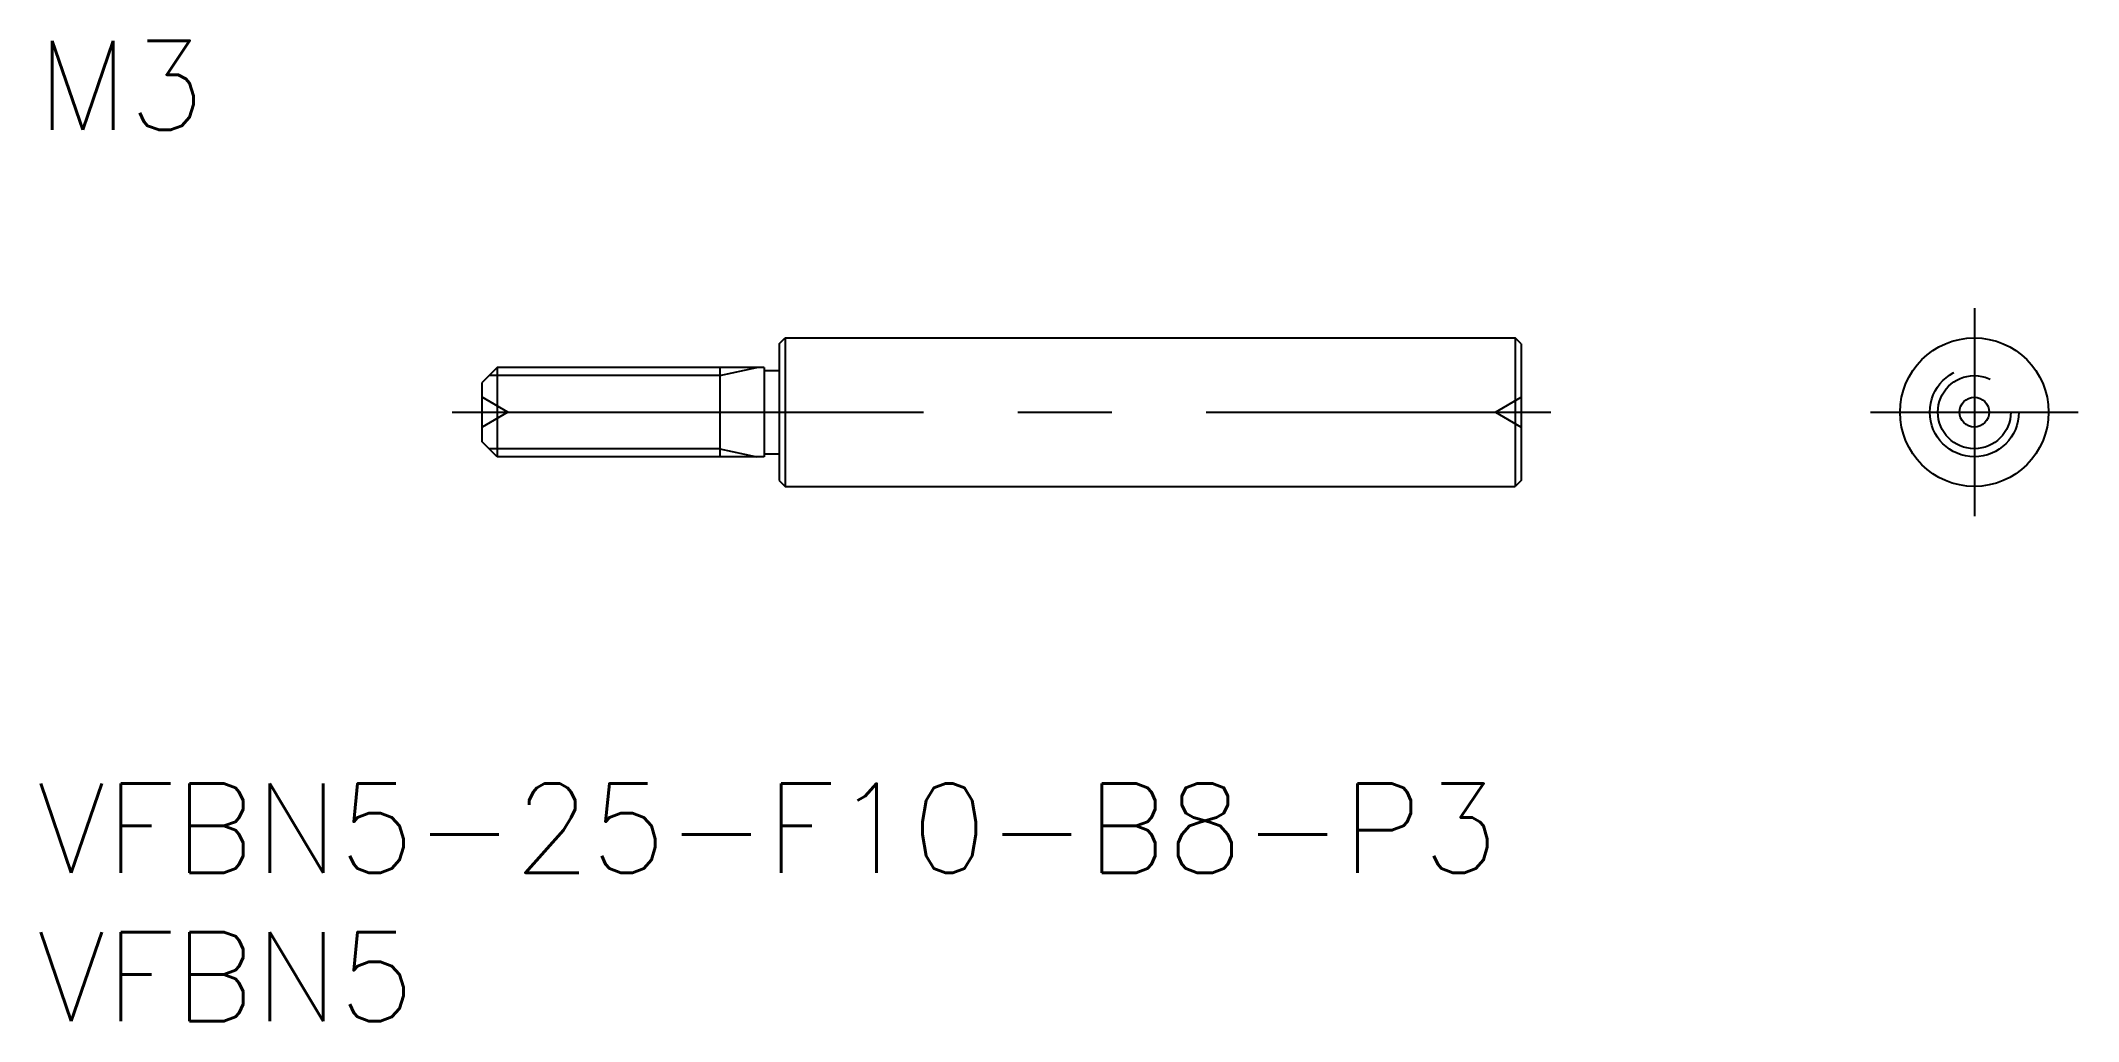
# Model space of a CAD drawing. Extents: x 0.1 to 68.8, y -8 to 25.
import ezdxf

# ---------------------------------------------------------------- set-up
doc = ezdxf.new("R2010")
doc.units = 0
doc.header["$LTSCALE"] = 0.5
doc.linetypes.add('CENTER', pattern=[50.8, 31.75, -6.35, 6.35, -6.35])
doc.linetypes.add('DASHED', pattern=[19.05, 12.7, -6.35])
for name, color, linetype in [('MSM_CENTER', 1, 'CENTER'), ('MSM_CONTINUOUS', 7, 'CONTINUOUS'), ('MSM_DASHED', 4, 'DASHED'), ('MSM_NARROW', 5, 'CONTINUOUS'), ('MSM_PART_NUMBER', 7, 'CONTINUOUS')]:
    doc.layers.add(name, color=color, linetype=linetype)
doc.styles.get("Standard").update_dxf_attribs({"font": 'txt.shx', "height": 1, "bigfont": 'bigfont.shx'})

# ---------------------------------------------------------------- blocks, each defined once
blk = doc.blocks.new('*U4')
at = {"layer": 'MSM_PART_NUMBER'}
blk.add_text('VFBN5-25-F10-B8-P3', height=3, dxfattribs=at).set_placement((0, -3))
blk = doc.blocks.new('*U5')
at = {"layer": 'MSM_PART_NUMBER'}
blk.add_text('VFBN5', height=3, dxfattribs=at).set_placement((0, -8))
blk = doc.blocks.new('*U6')
at = {"layer": 'MSM_PART_NUMBER'}
blk.add_text('M3', height=3, dxfattribs=at).set_placement((0, 22))

msp = doc.modelspace()

# ---------------------------------------------------------------- linework, layer by layer
at = {"layer": 'MSM_CENTER'}
for p, q in [((65.262, 16), (65.262, 9)), ((13.987, 12.5), (51, 12.5)), ((61.762, 12.5), (68.762, 12.5))]:
    msp.add_line(p, q, dxfattribs=at)
at = {"layer": 'MSM_CONTINUOUS'}
for p, q in [((25, 14.8), (25.2, 15)), ((25, 14.8), (25, 10.2)), ((25.2, 15), (49.8, 15)), ((25.2, 15), (25.2, 10)), ((49.8, 15), (49.8, 10)), ((50, 14.8), (49.8, 15)), ((50, 14.8), (50, 10.2)), ((15.5, 14), (15, 13.5)), ((24.5, 14), (15.5, 14)), ((15.5, 14), (15.5, 11)), ((23, 14), (23, 11)), ((24.5, 14), (24.5, 11)), ((24.5, 13.9), (25, 13.9)), ((50, 13.75), (50, 13.75)), ((15, 11.5), (15, 13.5)), ((15.5, 11), (15, 11.5)), ((24.5, 11), (15.5, 11)), ((24.5, 11.1), (25, 11.1)), ((25, 10.2), (25.2, 10)), ((25.2, 10), (49.8, 10)), ((50, 10.2), (49.8, 10))]:
    msp.add_line(p, q, dxfattribs=at)
for radius in [2.5, 0.5]:
    msp.add_circle((65.262, 12.5), radius, dxfattribs=at)
at = {"layer": 'MSM_DASHED'}
for p, q in [((15.866, 12.5), (15, 13)), ((15.866, 12.5), (15, 12)), ((49.134, 12.5), (50, 13)), ((49.134, 12.5), (50, 12))]:
    msp.add_line(p, q, dxfattribs=at)
for radius in [1.5, 1.23]:
    msp.add_circle((65.262, 12.5), radius, dxfattribs=at)
at = {"layer": 'MSM_NARROW'}
for p, q in [((23, 13.73), (15.229, 13.73)), ((23, 13.73), (24.25, 14)), ((23, 11.27), (15.229, 11.27)), ((23, 11.27), (24.25, 11))]:
    msp.add_line(p, q, dxfattribs=at)

# ---------------------------------------------------------------- block references
at = {"layer": 'MSM_CONTINUOUS'}
for name in ['*U6', '*U4', '*U5']:
    msp.add_blockref(name, (0, 0), dxfattribs=at)

doc.saveas('drawing.dxf')
